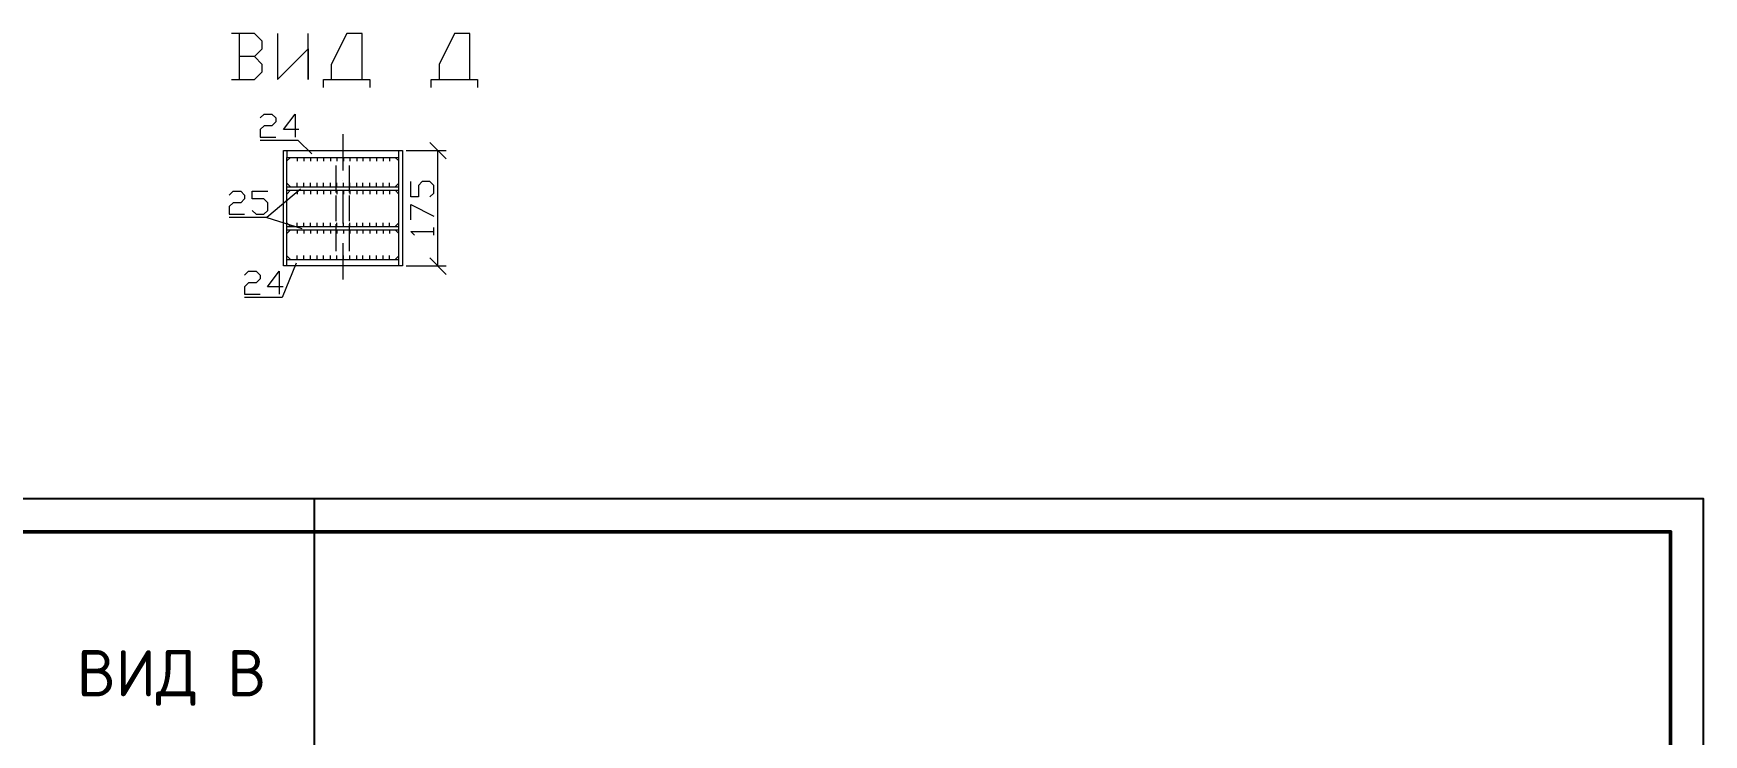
# Model space of a CAD drawing. Header units: millimetres. Extents: x -258556 to -95372, y 16759 to 83874.
# Drawn here: x -127405.7 to -127153.2, y 41969.8 to 42075.7 of the extents above; entities that cross this region are included whole.
import ezdxf

# ---------------------------------------------------------------- set-up
doc = ezdxf.new("R2010")
doc.units = ezdxf.units.MM
doc.header["$LTSCALE"] = 0.5
for name, color, linetype, lineweight in [('0.25-STAMP', 10, 'Continuous', 25), ('0.3-STAMP', 7, 'Continuous', 30), ('ТОЛСТЫЕ3', 7, 'Continuous', 50), ('ТОНКИЕе', 7, 'Continuous', 25)]:
    doc.layers.add(name, color=color, linetype=linetype, lineweight=lineweight)
doc.styles.add('Наклонный3.5', font='isocpeur.ttf', dxfattribs={"height": 3})

msp = doc.modelspace()

# ---------------------------------------------------------------- linework, layer by layer
at = {"color": 7, "linetype": 'Continuous', "lineweight": 5, "true_color": 0x000007}
for points in [[(-127372.267, 42072.194), (-127371.097, 42073.365), (-127371.097, 42074.535), (-127372.267, 42075.705), (-127375.743, 42075.705)], [(-127374.573, 42075.705), (-127374.573, 42068.718), (-127374.573, 42068.718)], [(-127368.756, 42075.705), (-127368.756, 42068.718), (-127364.109, 42073.365), (-127364.109, 42068.718), (-127364.109, 42075.705)], [(-127361.803, 42067.548), (-127361.803, 42068.718), (-127355.986, 42068.718), (-127355.986, 42075.705), (-127358.292, 42075.705), (-127360.633, 42071.024), (-127360.633, 42068.718), (-127354.816, 42068.718), (-127354.816, 42067.548)], [(-127345.523, 42067.548), (-127345.523, 42068.718), (-127339.706, 42068.718), (-127339.706, 42075.705), (-127342.012, 42075.705), (-127344.353, 42071.024), (-127344.353, 42068.718), (-127338.536, 42068.718), (-127338.536, 42067.548)], [(-127375.743, 42068.718), (-127372.267, 42068.718), (-127371.097, 42069.888), (-127371.097, 42071.024), (-127372.267, 42072.194), (-127374.573, 42072.194)], [(-127371.372, 42062.935), (-127370.787, 42063.521), (-127369.617, 42063.521), (-127369.031, 42062.935), (-127369.031, 42062.35), (-127369.617, 42061.765), (-127370.787, 42061.765), (-127371.372, 42061.18), (-127371.372, 42060.01), (-127369.031, 42060.01)], [(-127365.555, 42061.18), (-127367.861, 42061.18), (-127366.106, 42063.521), (-127366.106, 42060.01)], [(-127363.559, 42057.532), (-127365.658, 42059.528), (-127371.372, 42059.528)], [(-127358.912, 42060.457), (-127358.912, 42054.984), (-127358.912, 42054.984)], [(-127343.286, 42056.74), (-127345.764, 42059.218), (-127345.764, 42059.218)], [(-127365.796, 42056.981), (-127365.796, 42056.396), (-127365.796, 42056.396)], [(-127364.763, 42056.981), (-127364.763, 42056.396), (-127364.763, 42056.396)], [(-127363.8, 42056.981), (-127363.8, 42056.396), (-127363.8, 42056.396)], [(-127362.767, 42056.981), (-127362.767, 42056.396), (-127362.767, 42056.396)], [(-127361.803, 42056.981), (-127361.803, 42056.396), (-127361.803, 42056.396)], [(-127360.771, 42056.981), (-127360.771, 42056.396), (-127360.771, 42056.396)], [(-127359.876, 42051.68), (-127359.876, 42055.742), (-127359.876, 42055.742)], [(-127359.807, 42056.981), (-127359.807, 42056.396), (-127359.807, 42056.396)], [(-127358.774, 42056.981), (-127358.774, 42056.396), (-127358.774, 42056.396)], [(-127357.879, 42051.68), (-127357.879, 42055.742), (-127357.879, 42055.742)], [(-127357.811, 42056.981), (-127357.811, 42056.396), (-127357.811, 42056.396)], [(-127356.778, 42056.981), (-127356.778, 42056.396), (-127356.778, 42056.396)], [(-127355.849, 42056.981), (-127355.849, 42056.396), (-127355.849, 42056.396)], [(-127354.816, 42056.981), (-127354.816, 42056.396), (-127354.816, 42056.396)], [(-127353.818, 42056.981), (-127353.818, 42056.396), (-127353.818, 42056.396)], [(-127352.785, 42056.981), (-127352.785, 42056.396), (-127352.785, 42056.396)], [(-127351.856, 42056.981), (-127351.856, 42056.396), (-127351.856, 42056.396)], [(-127349.309, 42058.013), (-127343.286, 42058.013), (-127343.286, 42058.013)], [(-127344.525, 42040.563), (-127344.525, 42058.013), (-127344.525, 42058.013)], [(-127365.796, 42052.506), (-127365.796, 42053.126), (-127365.796, 42053.126)], [(-127364.763, 42052.506), (-127364.763, 42053.126), (-127364.763, 42053.126)], [(-127363.8, 42052.506), (-127363.8, 42053.126), (-127363.8, 42053.126)], [(-127362.767, 42052.506), (-127362.767, 42053.126), (-127362.767, 42053.126)], [(-127361.803, 42052.506), (-127361.803, 42053.126), (-127361.803, 42053.126)], [(-127360.771, 42052.506), (-127360.771, 42053.126), (-127360.771, 42053.126)], [(-127359.807, 42052.506), (-127359.807, 42053.126), (-127359.807, 42053.126)], [(-127358.912, 42053.47), (-127358.912, 42053.504), (-127358.912, 42053.504)], [(-127358.774, 42052.506), (-127358.774, 42053.126), (-127358.774, 42053.126)], [(-127357.811, 42052.506), (-127357.811, 42053.126), (-127357.811, 42053.126)], [(-127356.778, 42052.506), (-127356.778, 42053.126), (-127356.778, 42053.126)], [(-127355.849, 42052.506), (-127355.849, 42053.126), (-127355.849, 42053.126)], [(-127354.816, 42052.506), (-127354.816, 42053.126), (-127354.816, 42053.126)], [(-127353.818, 42052.506), (-127353.818, 42053.126), (-127353.818, 42053.126)], [(-127352.785, 42052.506), (-127352.785, 42053.126), (-127352.785, 42053.126)], [(-127351.856, 42052.506), (-127351.856, 42053.126), (-127351.856, 42053.126)], [(-127345.729, 42051.026), (-127345.144, 42051.577), (-127345.144, 42052.747), (-127345.729, 42053.332), (-127346.9, 42053.332), (-127347.45, 42052.747), (-127347.45, 42051.026), (-127348.621, 42051.026), (-127348.621, 42053.332)], [(-127365.28, 42052.196), (-127370.374, 42047.894), (-127376.053, 42047.894)], [(-127376.053, 42051.267), (-127375.468, 42051.887), (-127374.332, 42051.887), (-127373.747, 42051.267), (-127373.747, 42050.716), (-127374.332, 42050.097), (-127375.468, 42050.097), (-127376.053, 42049.546), (-127376.053, 42048.376), (-127373.747, 42048.376)], [(-127372.577, 42048.961), (-127371.991, 42048.376), (-127370.821, 42048.376), (-127370.236, 42048.961), (-127370.236, 42050.097), (-127370.821, 42050.716), (-127372.577, 42050.716), (-127372.577, 42051.887), (-127370.236, 42051.887)], [(-127365.796, 42052.024), (-127365.796, 42051.405), (-127365.796, 42051.405)], [(-127364.763, 42052.024), (-127364.763, 42051.405), (-127364.763, 42051.405)], [(-127363.8, 42052.024), (-127363.8, 42051.405), (-127363.8, 42051.405)], [(-127362.767, 42052.024), (-127362.767, 42051.405), (-127362.767, 42051.405)], [(-127361.803, 42052.024), (-127361.803, 42051.405), (-127361.803, 42051.405)], [(-127360.771, 42052.024), (-127360.771, 42051.405), (-127360.771, 42051.405)], [(-127359.876, 42047.343), (-127359.876, 42051.198), (-127359.876, 42051.198)], [(-127359.807, 42052.024), (-127359.807, 42051.405), (-127359.807, 42051.405)], [(-127358.912, 42051.99), (-127358.912, 42046.999), (-127358.912, 42046.999)], [(-127358.774, 42052.024), (-127358.774, 42051.405), (-127358.774, 42051.405)], [(-127357.879, 42047.343), (-127357.879, 42051.198), (-127357.879, 42051.198)], [(-127357.811, 42052.024), (-127357.811, 42051.405), (-127357.811, 42051.405)], [(-127356.778, 42052.024), (-127356.778, 42051.405), (-127356.778, 42051.405)], [(-127355.849, 42052.024), (-127355.849, 42051.405), (-127355.849, 42051.405)], [(-127354.816, 42052.024), (-127354.816, 42051.405), (-127354.816, 42051.405)], [(-127353.818, 42052.024), (-127353.818, 42051.405), (-127353.818, 42051.405)], [(-127352.785, 42052.024), (-127352.785, 42051.405), (-127352.785, 42051.405)], [(-127351.856, 42052.024), (-127351.856, 42051.405), (-127351.856, 42051.405)], [(-127348.621, 42047.515), (-127348.621, 42049.856), (-127345.144, 42048.101)], [(-127370.374, 42047.894), (-127365.108, 42046.242), (-127365.108, 42046.242)], [(-127367.345, 42042.8), (-127367.345, 42047.102), (-127367.345, 42047.102)], [(-127365.796, 42046.517), (-127365.796, 42047.102), (-127365.796, 42047.102)], [(-127365.796, 42046.035), (-127365.796, 42045.45), (-127365.796, 42045.45)], [(-127364.763, 42046.517), (-127364.763, 42047.102), (-127364.763, 42047.102)], [(-127364.763, 42046.035), (-127364.763, 42045.45), (-127364.763, 42045.45)], [(-127363.8, 42046.517), (-127363.8, 42047.102), (-127363.8, 42047.102)], [(-127363.8, 42046.035), (-127363.8, 42045.45), (-127363.8, 42045.45)], [(-127362.767, 42046.517), (-127362.767, 42047.102), (-127362.767, 42047.102)], [(-127362.767, 42046.035), (-127362.767, 42045.45), (-127362.767, 42045.45)], [(-127361.803, 42046.517), (-127361.803, 42047.102), (-127361.803, 42047.102)], [(-127361.803, 42046.035), (-127361.803, 42045.45), (-127361.803, 42045.45)], [(-127360.771, 42046.517), (-127360.771, 42047.102), (-127360.771, 42047.102)], [(-127360.771, 42046.035), (-127360.771, 42045.45), (-127360.771, 42045.45)], [(-127359.876, 42042.8), (-127359.876, 42046.861), (-127359.876, 42046.861)], [(-127359.807, 42046.517), (-127359.807, 42047.102), (-127359.807, 42047.102)], [(-127359.807, 42046.035), (-127359.807, 42045.45), (-127359.807, 42045.45)], [(-127358.774, 42046.517), (-127358.774, 42047.102), (-127358.774, 42047.102)], [(-127358.774, 42046.035), (-127358.774, 42045.45), (-127358.774, 42045.45)], [(-127357.879, 42042.8), (-127357.879, 42046.861), (-127357.879, 42046.861)], [(-127357.811, 42046.517), (-127357.811, 42047.102), (-127357.811, 42047.102)], [(-127357.811, 42046.035), (-127357.811, 42045.45), (-127357.811, 42045.45)], [(-127356.778, 42046.517), (-127356.778, 42047.102), (-127356.778, 42047.102)], [(-127356.778, 42046.035), (-127356.778, 42045.45), (-127356.778, 42045.45)], [(-127355.849, 42046.517), (-127355.849, 42047.102), (-127355.849, 42047.102)], [(-127355.849, 42046.035), (-127355.849, 42045.45), (-127355.849, 42045.45)], [(-127354.816, 42046.517), (-127354.816, 42047.102), (-127354.816, 42047.102)], [(-127354.816, 42046.035), (-127354.816, 42045.45), (-127354.816, 42045.45)], [(-127353.818, 42046.517), (-127353.818, 42047.102), (-127353.818, 42047.102)], [(-127353.818, 42046.035), (-127353.818, 42045.45), (-127353.818, 42045.45)], [(-127352.785, 42046.517), (-127352.785, 42047.102), (-127352.785, 42047.102)], [(-127352.785, 42046.035), (-127352.785, 42045.45), (-127352.785, 42045.45)], [(-127351.856, 42046.517), (-127351.856, 42047.102), (-127351.856, 42047.102)], [(-127351.856, 42046.035), (-127351.856, 42045.45), (-127351.856, 42045.45)], [(-127348.07, 42045.209), (-127348.621, 42045.76), (-127345.144, 42045.76)], [(-127345.144, 42045.209), (-127345.144, 42046.38), (-127345.144, 42046.38)], [(-127358.912, 42044.005), (-127358.912, 42038.532), (-127358.912, 42038.532)], [(-127365.968, 42041.01), (-127368.068, 42035.813), (-127373.747, 42035.813)], [(-127365.796, 42041.561), (-127365.796, 42042.146), (-127365.796, 42042.146)], [(-127364.763, 42041.561), (-127364.763, 42042.146), (-127364.763, 42042.146)], [(-127363.8, 42041.561), (-127363.8, 42042.146), (-127363.8, 42042.146)], [(-127362.767, 42041.561), (-127362.767, 42042.146), (-127362.767, 42042.146)], [(-127361.803, 42041.561), (-127361.803, 42042.146), (-127361.803, 42042.146)], [(-127360.771, 42041.561), (-127360.771, 42042.146), (-127360.771, 42042.146)], [(-127359.807, 42041.561), (-127359.807, 42042.146), (-127359.807, 42042.146)], [(-127358.774, 42041.561), (-127358.774, 42042.146), (-127358.774, 42042.146)], [(-127357.811, 42041.561), (-127357.811, 42042.146), (-127357.811, 42042.146)], [(-127356.778, 42041.561), (-127356.778, 42042.146), (-127356.778, 42042.146)], [(-127355.849, 42041.561), (-127355.849, 42042.146), (-127355.849, 42042.146)], [(-127354.816, 42041.561), (-127354.816, 42042.146), (-127354.816, 42042.146)], [(-127353.818, 42041.561), (-127353.818, 42042.146), (-127353.818, 42042.146)], [(-127352.785, 42041.561), (-127352.785, 42042.146), (-127352.785, 42042.146)], [(-127351.856, 42041.561), (-127351.856, 42042.146), (-127351.856, 42042.146)], [(-127349.894, 42040.563), (-127350.41, 42040.563), (-127350.41, 42040.563)], [(-127349.309, 42040.563), (-127343.286, 42040.563), (-127343.286, 42040.563)], [(-127345.764, 42041.802), (-127343.286, 42039.289), (-127343.286, 42039.289)], [(-127373.747, 42039.186), (-127373.162, 42039.771), (-127371.991, 42039.771), (-127371.406, 42039.186), (-127371.406, 42038.601), (-127371.991, 42038.016), (-127373.162, 42038.016), (-127373.747, 42037.431), (-127373.747, 42036.295), (-127371.406, 42036.295)], [(-127367.93, 42037.431), (-127370.27, 42037.431), (-127368.515, 42039.771), (-127368.515, 42036.295)]]:
    msp.add_lwpolyline(points, dxfattribs=at)
at = {"color": 7, "linetype": 'Continuous', "lineweight": 18, "true_color": 0x000007}
msp.add_lwpolyline([(-127367.861, 42040.563), (-127367.861, 42058.013), (-127349.894, 42058.013), (-127349.894, 42040.563)], close=True, dxfattribs=at)
for points in [[(-127367.345, 42058.013), (-127367.345, 42056.981), (-127350.41, 42056.981)], [(-127367.345, 42040.563), (-127367.345, 42056.981), (-127367.345, 42056.981)], [(-127367.345, 42056.43), (-127366.794, 42056.981), (-127366.794, 42056.981)], [(-127350.41, 42056.43), (-127350.996, 42056.981), (-127350.996, 42056.981)], [(-127350.41, 42040.563), (-127350.41, 42058.013), (-127350.41, 42058.013)], [(-127367.345, 42053.091), (-127366.794, 42052.506), (-127366.794, 42052.506)], [(-127350.41, 42053.091), (-127350.996, 42052.506), (-127350.996, 42052.506)], [(-127367.345, 42052.506), (-127350.41, 42052.506), (-127350.41, 42052.506)], [(-127367.345, 42052.024), (-127350.41, 42052.024), (-127350.41, 42052.024)], [(-127367.345, 42051.439), (-127366.794, 42052.024), (-127366.794, 42052.024)], [(-127350.41, 42051.439), (-127350.996, 42052.024), (-127350.996, 42052.024)], [(-127367.345, 42047.102), (-127366.794, 42046.517), (-127366.794, 42046.517)], [(-127367.345, 42046.517), (-127350.41, 42046.517), (-127350.41, 42046.517)], [(-127367.345, 42046.035), (-127350.41, 42046.035), (-127350.41, 42046.035)], [(-127367.345, 42045.45), (-127366.794, 42046.035), (-127366.794, 42046.035)], [(-127350.41, 42047.102), (-127350.996, 42046.517), (-127350.996, 42046.517)], [(-127350.41, 42045.45), (-127350.996, 42046.035), (-127350.996, 42046.035)], [(-127367.345, 42042.112), (-127366.794, 42041.561), (-127366.794, 42041.561)], [(-127367.345, 42041.561), (-127350.41, 42041.561), (-127350.41, 42041.561)], [(-127350.41, 42042.112), (-127350.996, 42041.561), (-127350.996, 42041.561)]]:
    msp.add_lwpolyline(points, dxfattribs=at)
at = {"color": 7, "linetype": 'Continuous', "lineweight": 5, "true_color": 0x000007}
msp.add_lwpolyline([(-127358.912, 42045.519), (-127358.912, 42045.519)], close=True, dxfattribs=at)
at = {"layer": '0.25-STAMP', "color": 0}
msp.add_lwpolyline([(-127994.225, 41411.398), (-127153.225, 41411.398), (-127153.225, 42005.398), (-127994.225, 42005.398), (-127994.225, 41411.398)], dxfattribs=at)
at = {"layer": '0.3-STAMP', "color": 0, "lineweight": 50}
msp.add_lwpolyline([(-127974.225, 41416.398), (-127158.225, 41416.398), (-127158.225, 42000.398), (-127974.225, 42000.398), (-127974.225, 41416.398)], dxfattribs=at)
at = {"layer": 'ТОНКИЕе', "color": 6}
msp.add_lwpolyline([(-127153.225, 42005.398), (-127363.225, 42005.398), (-127363.225, 41357.464)], dxfattribs=at)

# ---------------------------------------------------------------- texts
at = {"layer": 'ТОЛСТЫЕ3', "insert": (-127399.101, 41982.546), "char_height": 7, "attachment_point": 1, "style": 'Наклонный3.5'}
msp.add_mtext_dynamic_manual_height_columns('ВИД В', width=38.04186, gutter_width=15, heights=[0], dxfattribs=at)

doc.saveas('drawing.dxf')
